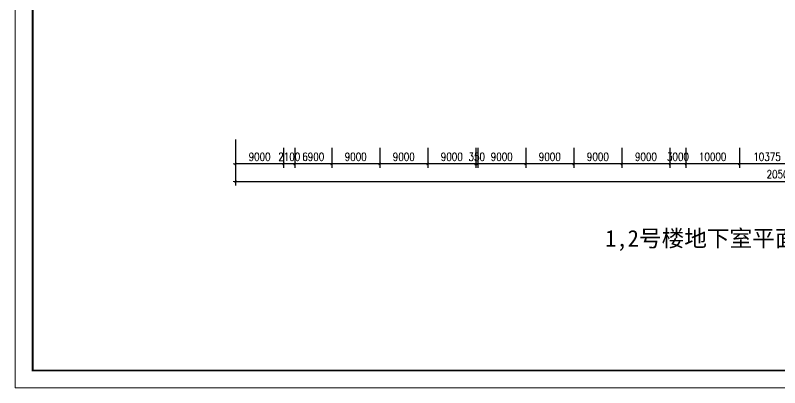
# Model space of a CAD drawing. Extents: x 5719244 to 11985375, y 1211094 to 3157953.
# Drawn here: x 5719244 to 5862411, y 1211094 to 1280884 of the extents above; entities that cross this region are included whole.
import ezdxf

# ---------------------------------------------------------------- set-up
doc = ezdxf.new("R2010")
doc.units = 0
doc.header["$LTSCALE"] = 500
doc.header["$MEASUREMENT"] = 0
doc.layers.get('0').update_dxf_attribs({"linetype": 'CONTINUOUS', "lineweight": 0})
doc.layers.get('DEFPOINTS').update_dxf_attribs({"linetype": 'CONTINUOUS', "lineweight": 0})
doc.layers.add('PUB_DIM', color=3, linetype='CONTINUOUS', lineweight=0)
doc.styles.add('DIM_FONT', font='SIMPLEX.shx', dxfattribs={"width": 0.8})
doc.styles.add('HTT', font='simhei_0.ttf')
doc.dimstyles.new('DIMN300-X', dxfattribs={"dimscale": 3, "dimtxt": 500, "dimasz": 1, "dimexe": 250, "dimexo": 0, "dimgap": 200, "dimtad": 1, "dimdec": 0, "dimzin": 0, "dimdsep": 46, "dimtxsty": 'DIM_FONT', "dimblk": '_DIMX', "dimblk1": '_DIMX', "dimblk2": '_DIMX', "dimsah": 1, "dimcen": 0, "dimdle": 187.057091, "dimclrd": 3, "dimclre": 3, "dimclrt": 7, "dimadec": 0, "dimazin": 0, "dimtfac": 2.166667, "dimtdec": 0, "dimtix": 1, "dimtmove": 2, "dimatfit": 3, "dimldrblk": '_DIMX', "dimfxl": 1, "dimtolj": 1, "dimtzin": 0, "dimarcsym": 0})

# ---------------------------------------------------------------- blocks, each defined once
blk = doc.blocks.new('_DIMX')
blk.add_line((-150, 0), (150, 0))
at = {"const_width": 50}
blk.add_lwpolyline([(-70, -70), (70, 70)], dxfattribs=at)
blk = doc.blocks.new('*D414')
at = {"layer": 'DEFPOINTS', "color": 0, "transparency": 16777216}
for p in [(5760501, 1257583), (5965576, 1257583), (5965576, 1249738)]:
    blk.add_point(p, dxfattribs=at)
at = {"layer": 'PUB_DIM', "color": 3, "lineweight": -2, "transparency": 16777216}
for p, q in [((5760501, 1257583), (5760501, 1248988)), ((5965576, 1257583), (5965576, 1248988)), ((5760504, 1249738), (5965573, 1249738))]:
    blk.add_line(p, q, dxfattribs=at)
at = {"layer": 'PUB_DIM', "color": 3, "lineweight": -2, "transparency": 16777216, "xscale": 3, "yscale": 3, "zscale": 3, "rotation": 180}
blk.add_blockref('_DIMX', (5760501, 1249738), dxfattribs=at)
at = {"layer": 'PUB_DIM', "color": 3, "lineweight": -2, "transparency": 16777216, "xscale": 3, "yscale": 3, "zscale": 3}
blk.add_blockref('_DIMX', (5965576, 1249738), dxfattribs=at)
at = {"layer": 'PUB_DIM', "color": 7, "transparency": 16777216, "insert": (5863039, 1251088), "char_height": 1500, "attachment_point": 5, "style": 'DIM_FONT'}
blk.add_mtext('\\A1;205075', dxfattribs=at)
blk = doc.blocks.new('*D443')
at = {"layer": 'DEFPOINTS', "color": 0, "transparency": 16777216}
for p in [(5771601, 1256022), (5778501, 1256022), (5771601, 1253022)]:
    blk.add_point(p, dxfattribs=at)
at = {"layer": 'PUB_DIM', "color": 3, "lineweight": -2, "transparency": 16777216}
for p, q in [((5771601, 1256022), (5771601, 1252272)), ((5778501, 1256022), (5778501, 1252272)), ((5778498, 1253022), (5771604, 1253022))]:
    blk.add_line(p, q, dxfattribs=at)
at = {"layer": 'PUB_DIM', "color": 3, "lineweight": -2, "transparency": 16777216, "xscale": 3, "yscale": 3, "zscale": 3, "rotation": 180}
blk.add_blockref('_DIMX', (5771601, 1253022), dxfattribs=at)
at = {"layer": 'PUB_DIM', "color": 3, "lineweight": -2, "transparency": 16777216, "xscale": 3, "yscale": 3, "zscale": 3}
blk.add_blockref('_DIMX', (5778501, 1253022), dxfattribs=at)
at = {"layer": 'PUB_DIM', "color": 7, "transparency": 16777216, "insert": (5775051, 1254372), "char_height": 1500, "attachment_point": 5, "style": 'DIM_FONT'}
blk.add_mtext('\\A1;6900', dxfattribs=at)
blk = doc.blocks.new('*D446')
at = {"layer": 'DEFPOINTS', "color": 0, "transparency": 16777216}
for p in [(5760501, 1256022), (5769501, 1256022), (5760501, 1253022)]:
    blk.add_point(p, dxfattribs=at)
at = {"layer": 'PUB_DIM', "color": 3, "lineweight": -2, "transparency": 16777216}
for p, q in [((5760501, 1256022), (5760501, 1252272)), ((5769501, 1256022), (5769501, 1252272)), ((5769498, 1253022), (5760504, 1253022))]:
    blk.add_line(p, q, dxfattribs=at)
at = {"layer": 'PUB_DIM', "color": 3, "lineweight": -2, "transparency": 16777216, "xscale": 3, "yscale": 3, "zscale": 3, "rotation": 180}
blk.add_blockref('_DIMX', (5760501, 1253022), dxfattribs=at)
at = {"layer": 'PUB_DIM', "color": 3, "lineweight": -2, "transparency": 16777216, "xscale": 3, "yscale": 3, "zscale": 3}
blk.add_blockref('_DIMX', (5769501, 1253022), dxfattribs=at)
at = {"layer": 'PUB_DIM', "color": 7, "transparency": 16777216, "insert": (5765001, 1254372), "char_height": 1500, "attachment_point": 5, "style": 'DIM_FONT'}
blk.add_mtext('\\A1;9000', dxfattribs=at)
blk = doc.blocks.new('*D447')
at = {"layer": 'DEFPOINTS', "color": 0, "transparency": 16777216}
for p in [(5769501, 1256022), (5771601, 1256022), (5769501, 1253022)]:
    blk.add_point(p, dxfattribs=at)
at = {"layer": 'PUB_DIM', "color": 3, "lineweight": -2, "transparency": 16777216}
for p, q in [((5769501, 1256022), (5769501, 1252272)), ((5771601, 1256022), (5771601, 1252272)), ((5769498, 1253022), (5769495, 1253022)), ((5771601, 1253022), (5769501, 1253022)), ((5771604, 1253022), (5771607, 1253022))]:
    blk.add_line(p, q, dxfattribs=at)
at = {"layer": 'PUB_DIM', "color": 3, "lineweight": -2, "transparency": 16777216, "xscale": 3, "yscale": 3, "zscale": 3}
blk.add_blockref('_DIMX', (5769501, 1253022), dxfattribs=at)
at = {"layer": 'PUB_DIM', "color": 3, "lineweight": -2, "transparency": 16777216, "xscale": 3, "yscale": 3, "zscale": 3, "rotation": 180}
blk.add_blockref('_DIMX', (5771601, 1253022), dxfattribs=at)
at = {"layer": 'PUB_DIM', "color": 7, "transparency": 16777216, "insert": (5770551, 1254372), "char_height": 1500, "attachment_point": 5, "style": 'DIM_FONT'}
blk.add_mtext('\\A1;2100', dxfattribs=at)
blk = doc.blocks.new('*D452')
at = {"layer": 'DEFPOINTS', "color": 0, "transparency": 16777216}
for p in [(5854851, 1256022), (5865226, 1256022), (5854851, 1253022)]:
    blk.add_point(p, dxfattribs=at)
at = {"layer": 'PUB_DIM', "color": 3, "lineweight": -2, "transparency": 16777216}
for p, q in [((5854851, 1256022), (5854851, 1252272)), ((5865226, 1256022), (5865226, 1252272)), ((5865223, 1253022), (5854854, 1253022))]:
    blk.add_line(p, q, dxfattribs=at)
at = {"layer": 'PUB_DIM', "color": 3, "lineweight": -2, "transparency": 16777216, "xscale": 3, "yscale": 3, "zscale": 3, "rotation": 180}
blk.add_blockref('_DIMX', (5854851, 1253022), dxfattribs=at)
at = {"layer": 'PUB_DIM', "color": 3, "lineweight": -2, "transparency": 16777216, "xscale": 3, "yscale": 3, "zscale": 3}
blk.add_blockref('_DIMX', (5865226, 1253022), dxfattribs=at)
at = {"layer": 'PUB_DIM', "color": 7, "transparency": 16777216, "insert": (5860039, 1254372), "char_height": 1500, "attachment_point": 5, "style": 'DIM_FONT'}
blk.add_mtext('\\A1;10375', dxfattribs=at)
blk = doc.blocks.new('*D453')
at = {"layer": 'DEFPOINTS', "color": 0, "transparency": 16777216}
for p in [(5814851, 1256022), (5823851, 1256022), (5814851, 1253022)]:
    blk.add_point(p, dxfattribs=at)
at = {"layer": 'PUB_DIM', "color": 3, "lineweight": -2, "transparency": 16777216}
for p, q in [((5814851, 1256022), (5814851, 1252272)), ((5823851, 1256022), (5823851, 1252272)), ((5823848, 1253022), (5814854, 1253022))]:
    blk.add_line(p, q, dxfattribs=at)
at = {"layer": 'PUB_DIM', "color": 3, "lineweight": -2, "transparency": 16777216, "xscale": 3, "yscale": 3, "zscale": 3, "rotation": 180}
blk.add_blockref('_DIMX', (5814851, 1253022), dxfattribs=at)
at = {"layer": 'PUB_DIM', "color": 3, "lineweight": -2, "transparency": 16777216, "xscale": 3, "yscale": 3, "zscale": 3}
blk.add_blockref('_DIMX', (5823851, 1253022), dxfattribs=at)
at = {"layer": 'PUB_DIM', "color": 7, "transparency": 16777216, "insert": (5819351, 1254372), "char_height": 1500, "attachment_point": 5, "style": 'DIM_FONT'}
blk.add_mtext('\\A1;9000', dxfattribs=at)
blk = doc.blocks.new('*D454')
at = {"layer": 'DEFPOINTS', "color": 0, "transparency": 16777216}
for p in [(5787501, 1256022), (5796501, 1256022), (5787501, 1253022)]:
    blk.add_point(p, dxfattribs=at)
at = {"layer": 'PUB_DIM', "color": 3, "lineweight": -2, "transparency": 16777216}
for p, q in [((5787501, 1256022), (5787501, 1252272)), ((5796501, 1256022), (5796501, 1252272)), ((5796498, 1253022), (5787504, 1253022))]:
    blk.add_line(p, q, dxfattribs=at)
at = {"layer": 'PUB_DIM', "color": 3, "lineweight": -2, "transparency": 16777216, "xscale": 3, "yscale": 3, "zscale": 3, "rotation": 180}
blk.add_blockref('_DIMX', (5787501, 1253022), dxfattribs=at)
at = {"layer": 'PUB_DIM', "color": 3, "lineweight": -2, "transparency": 16777216, "xscale": 3, "yscale": 3, "zscale": 3}
blk.add_blockref('_DIMX', (5796501, 1253022), dxfattribs=at)
at = {"layer": 'PUB_DIM', "color": 7, "transparency": 16777216, "insert": (5792001, 1254372), "char_height": 1500, "attachment_point": 5, "style": 'DIM_FONT'}
blk.add_mtext('\\A1;9000', dxfattribs=at)
blk = doc.blocks.new('*D455')
at = {"layer": 'DEFPOINTS', "color": 0, "transparency": 16777216}
for p in [(5778501, 1256022), (5787501, 1256022), (5778501, 1253022)]:
    blk.add_point(p, dxfattribs=at)
at = {"layer": 'PUB_DIM', "color": 3, "lineweight": -2, "transparency": 16777216}
for p, q in [((5778501, 1256022), (5778501, 1252272)), ((5787501, 1256022), (5787501, 1252272)), ((5787498, 1253022), (5778504, 1253022))]:
    blk.add_line(p, q, dxfattribs=at)
at = {"layer": 'PUB_DIM', "color": 3, "lineweight": -2, "transparency": 16777216, "xscale": 3, "yscale": 3, "zscale": 3, "rotation": 180}
blk.add_blockref('_DIMX', (5778501, 1253022), dxfattribs=at)
at = {"layer": 'PUB_DIM', "color": 3, "lineweight": -2, "transparency": 16777216, "xscale": 3, "yscale": 3, "zscale": 3}
blk.add_blockref('_DIMX', (5787501, 1253022), dxfattribs=at)
at = {"layer": 'PUB_DIM', "color": 7, "transparency": 16777216, "insert": (5783001, 1254372), "char_height": 1500, "attachment_point": 5, "style": 'DIM_FONT'}
blk.add_mtext('\\A1;9000', dxfattribs=at)
blk = doc.blocks.new('*D456')
at = {"layer": 'DEFPOINTS', "color": 0, "transparency": 16777216}
for p in [(5805501, 1256022), (5805851, 1256022), (5805501, 1253022)]:
    blk.add_point(p, dxfattribs=at)
at = {"layer": 'PUB_DIM', "color": 3, "lineweight": -2, "transparency": 16777216}
for p, q in [((5805501, 1256022), (5805501, 1252272)), ((5805851, 1256022), (5805851, 1252272)), ((5805498, 1253022), (5805495, 1253022)), ((5805851, 1253022), (5805501, 1253022)), ((5805854, 1253022), (5805857, 1253022))]:
    blk.add_line(p, q, dxfattribs=at)
at = {"layer": 'PUB_DIM', "color": 3, "lineweight": -2, "transparency": 16777216, "xscale": 3, "yscale": 3, "zscale": 3}
blk.add_blockref('_DIMX', (5805501, 1253022), dxfattribs=at)
at = {"layer": 'PUB_DIM', "color": 3, "lineweight": -2, "transparency": 16777216, "xscale": 3, "yscale": 3, "zscale": 3, "rotation": 180}
blk.add_blockref('_DIMX', (5805851, 1253022), dxfattribs=at)
at = {"layer": 'PUB_DIM', "color": 7, "transparency": 16777216, "insert": (5805676, 1254372), "char_height": 1500, "attachment_point": 5, "style": 'DIM_FONT'}
blk.add_mtext('\\A1;350', dxfattribs=at)
blk = doc.blocks.new('*D457')
at = {"layer": 'DEFPOINTS', "color": 0, "transparency": 16777216}
for p in [(5796501, 1256022), (5805501, 1256022), (5796501, 1253022)]:
    blk.add_point(p, dxfattribs=at)
at = {"layer": 'PUB_DIM', "color": 3, "lineweight": -2, "transparency": 16777216}
for p, q in [((5796501, 1256022), (5796501, 1252272)), ((5805501, 1256022), (5805501, 1252272)), ((5805498, 1253022), (5796504, 1253022))]:
    blk.add_line(p, q, dxfattribs=at)
at = {"layer": 'PUB_DIM', "color": 3, "lineweight": -2, "transparency": 16777216, "xscale": 3, "yscale": 3, "zscale": 3, "rotation": 180}
blk.add_blockref('_DIMX', (5796501, 1253022), dxfattribs=at)
at = {"layer": 'PUB_DIM', "color": 3, "lineweight": -2, "transparency": 16777216, "xscale": 3, "yscale": 3, "zscale": 3}
blk.add_blockref('_DIMX', (5805501, 1253022), dxfattribs=at)
at = {"layer": 'PUB_DIM', "color": 7, "transparency": 16777216, "insert": (5801001, 1254372), "char_height": 1500, "attachment_point": 5, "style": 'DIM_FONT'}
blk.add_mtext('\\A1;9000', dxfattribs=at)
blk = doc.blocks.new('*D458')
at = {"layer": 'DEFPOINTS', "color": 0, "transparency": 16777216}
for p in [(5805851, 1256022), (5814851, 1256022), (5805851, 1253022)]:
    blk.add_point(p, dxfattribs=at)
at = {"layer": 'PUB_DIM', "color": 3, "lineweight": -2, "transparency": 16777216}
for p, q in [((5805851, 1256022), (5805851, 1252272)), ((5814851, 1256022), (5814851, 1252272)), ((5814848, 1253022), (5805854, 1253022))]:
    blk.add_line(p, q, dxfattribs=at)
at = {"layer": 'PUB_DIM', "color": 3, "lineweight": -2, "transparency": 16777216, "xscale": 3, "yscale": 3, "zscale": 3, "rotation": 180}
blk.add_blockref('_DIMX', (5805851, 1253022), dxfattribs=at)
at = {"layer": 'PUB_DIM', "color": 3, "lineweight": -2, "transparency": 16777216, "xscale": 3, "yscale": 3, "zscale": 3}
blk.add_blockref('_DIMX', (5814851, 1253022), dxfattribs=at)
at = {"layer": 'PUB_DIM', "color": 7, "transparency": 16777216, "insert": (5810351, 1254372), "char_height": 1500, "attachment_point": 5, "style": 'DIM_FONT'}
blk.add_mtext('\\A1;9000', dxfattribs=at)
blk = doc.blocks.new('*D459')
at = {"layer": 'DEFPOINTS', "color": 0, "transparency": 16777216}
for p in [(5832851, 1256022), (5841851, 1256022), (5832851, 1253022)]:
    blk.add_point(p, dxfattribs=at)
at = {"layer": 'PUB_DIM', "color": 3, "lineweight": -2, "transparency": 16777216}
for p, q in [((5832851, 1256022), (5832851, 1252272)), ((5841851, 1256022), (5841851, 1252272)), ((5841848, 1253022), (5832854, 1253022))]:
    blk.add_line(p, q, dxfattribs=at)
at = {"layer": 'PUB_DIM', "color": 3, "lineweight": -2, "transparency": 16777216, "xscale": 3, "yscale": 3, "zscale": 3, "rotation": 180}
blk.add_blockref('_DIMX', (5832851, 1253022), dxfattribs=at)
at = {"layer": 'PUB_DIM', "color": 3, "lineweight": -2, "transparency": 16777216, "xscale": 3, "yscale": 3, "zscale": 3}
blk.add_blockref('_DIMX', (5841851, 1253022), dxfattribs=at)
at = {"layer": 'PUB_DIM', "color": 7, "transparency": 16777216, "insert": (5837351, 1254372), "char_height": 1500, "attachment_point": 5, "style": 'DIM_FONT'}
blk.add_mtext('\\A1;9000', dxfattribs=at)
blk = doc.blocks.new('*D460')
at = {"layer": 'DEFPOINTS', "color": 0, "transparency": 16777216}
for p in [(5823851, 1256022), (5832851, 1256022), (5823851, 1253022)]:
    blk.add_point(p, dxfattribs=at)
at = {"layer": 'PUB_DIM', "color": 3, "lineweight": -2, "transparency": 16777216}
for p, q in [((5823851, 1256022), (5823851, 1252272)), ((5832851, 1256022), (5832851, 1252272)), ((5832848, 1253022), (5823854, 1253022))]:
    blk.add_line(p, q, dxfattribs=at)
at = {"layer": 'PUB_DIM', "color": 3, "lineweight": -2, "transparency": 16777216, "xscale": 3, "yscale": 3, "zscale": 3, "rotation": 180}
blk.add_blockref('_DIMX', (5823851, 1253022), dxfattribs=at)
at = {"layer": 'PUB_DIM', "color": 3, "lineweight": -2, "transparency": 16777216, "xscale": 3, "yscale": 3, "zscale": 3}
blk.add_blockref('_DIMX', (5832851, 1253022), dxfattribs=at)
at = {"layer": 'PUB_DIM', "color": 7, "transparency": 16777216, "insert": (5828351, 1254372), "char_height": 1500, "attachment_point": 5, "style": 'DIM_FONT'}
blk.add_mtext('\\A1;9000', dxfattribs=at)
blk = doc.blocks.new('*D461')
at = {"layer": 'DEFPOINTS', "color": 0, "transparency": 16777216}
for p in [(5844851, 1256022), (5854851, 1256022), (5844851, 1253022)]:
    blk.add_point(p, dxfattribs=at)
at = {"layer": 'PUB_DIM', "color": 3, "lineweight": -2, "transparency": 16777216}
for p, q in [((5844851, 1256022), (5844851, 1252272)), ((5854851, 1256022), (5854851, 1252272)), ((5854848, 1253022), (5844854, 1253022))]:
    blk.add_line(p, q, dxfattribs=at)
at = {"layer": 'PUB_DIM', "color": 3, "lineweight": -2, "transparency": 16777216, "xscale": 3, "yscale": 3, "zscale": 3, "rotation": 180}
blk.add_blockref('_DIMX', (5844851, 1253022), dxfattribs=at)
at = {"layer": 'PUB_DIM', "color": 3, "lineweight": -2, "transparency": 16777216, "xscale": 3, "yscale": 3, "zscale": 3}
blk.add_blockref('_DIMX', (5854851, 1253022), dxfattribs=at)
at = {"layer": 'PUB_DIM', "color": 7, "transparency": 16777216, "insert": (5849851, 1254372), "char_height": 1500, "attachment_point": 5, "style": 'DIM_FONT'}
blk.add_mtext('\\A1;10000', dxfattribs=at)
blk = doc.blocks.new('*D462')
at = {"layer": 'DEFPOINTS', "color": 0, "transparency": 16777216}
for p in [(5841851, 1256022), (5844851, 1256022), (5841851, 1253022)]:
    blk.add_point(p, dxfattribs=at)
at = {"layer": 'PUB_DIM', "color": 3, "lineweight": -2, "transparency": 16777216}
for p, q in [((5841851, 1256022), (5841851, 1252272)), ((5844851, 1256022), (5844851, 1252272)), ((5841848, 1253022), (5841845, 1253022)), ((5844851, 1253022), (5841851, 1253022)), ((5844854, 1253022), (5844857, 1253022))]:
    blk.add_line(p, q, dxfattribs=at)
at = {"layer": 'PUB_DIM', "color": 3, "lineweight": -2, "transparency": 16777216, "xscale": 3, "yscale": 3, "zscale": 3}
blk.add_blockref('_DIMX', (5841851, 1253022), dxfattribs=at)
at = {"layer": 'PUB_DIM', "color": 3, "lineweight": -2, "transparency": 16777216, "xscale": 3, "yscale": 3, "zscale": 3, "rotation": 180}
blk.add_blockref('_DIMX', (5844851, 1253022), dxfattribs=at)
at = {"layer": 'PUB_DIM', "color": 7, "transparency": 16777216, "insert": (5843351, 1254372), "char_height": 1500, "attachment_point": 5, "style": 'DIM_FONT'}
blk.add_mtext('\\A1;3000', dxfattribs=at)

msp = doc.modelspace()

# ---------------------------------------------------------------- linework, layer by layer
at = {"color": 4}
msp.add_lwpolyline([(5719244.1, 1211094.1), (5719244.1, 1404227.5), (5992687.3, 1404227.5), (5992687.3, 1211094.1)], close=True, dxfattribs=at)
at = {"color": 4, "const_width": 325.1}
msp.add_lwpolyline([(5722495.5, 1214345.5), (5989435.9, 1214345.5), (5989435.9, 1400976.1), (5722495.5, 1400976.1)], close=True, dxfattribs=at)

# ---------------------------------------------------------------- texts
at = {"color": 7, "linetype": 'Continuous', "style": 'HTT'}
msp.add_text('1,2号楼地下室平面图', height=3110.4, dxfattribs=at).set_placement((5829699.8, 1237533.6))

# ---------------------------------------------------------------- dimensions: what is measured, and where the dimension line sits
at = {"layer": 'PUB_DIM'}
dim = msp.add_linear_dim(base=(5965576.4, 1249737.7), p1=(5760501.4, 1257583.3), p2=(5965576.4, 1257583.3), dimstyle='DIMN300-X', dxfattribs=at)
dim.commit()
dim.dimension.update_dxf_attribs({"geometry": '*D414', "text_midpoint": (5863038.9, 1251087.7)})
for p1, p2, picture, middle in [((5769501.4, 1256021.6), (5760501.4, 1256021.6), '*D446', (5765001.4, 1254371.6)), ((5771601.4, 1256021.6), (5769501.4, 1256021.6), '*D447', (5770551.4, 1254371.6)), ((5778501.4, 1256021.6), (5771601.4, 1256021.6), '*D443', (5775051.4, 1254371.6)), ((5787501.4, 1256021.6), (5778501.4, 1256021.6), '*D455', (5783001.4, 1254371.6)), ((5796501.4, 1256021.6), (5787501.4, 1256021.6), '*D454', (5792001.4, 1254371.6)), ((5805501.4, 1256021.6), (5796501.4, 1256021.6), '*D457', (5801001.4, 1254371.6)), ((5805851.4, 1256021.6), (5805501.4, 1256021.6), '*D456', (5805676.4, 1254371.6)), ((5814851.4, 1256021.6), (5805851.4, 1256021.6), '*D458', (5810351.4, 1254371.6)), ((5823851.4, 1256021.6), (5814851.4, 1256021.6), '*D453', (5819351.4, 1254371.6)), ((5832851.4, 1256021.6), (5823851.4, 1256021.6), '*D460', (5828351.4, 1254371.6)), ((5841851.4, 1256021.6), (5832851.4, 1256021.6), '*D459', (5837351.4, 1254371.6)), ((5844851.4, 1256021.6), (5841851.4, 1256021.6), '*D462', (5843351.4, 1254371.6)), ((5854851.4, 1256021.6), (5844851.4, 1256021.6), '*D461', (5849851.4, 1254371.6)), ((5865226.4, 1256021.6), (5854851.4, 1256021.6), '*D452', (5860038.9, 1254371.6))]:
    dim = msp.add_aligned_dim(p1=p1, p2=p2, distance=3000, dimstyle='DIMN300-X', dxfattribs=at)
    dim.commit()
    dim.dimension.update_dxf_attribs({"geometry": picture, "text_midpoint": middle})

doc.saveas('drawing.dxf')
